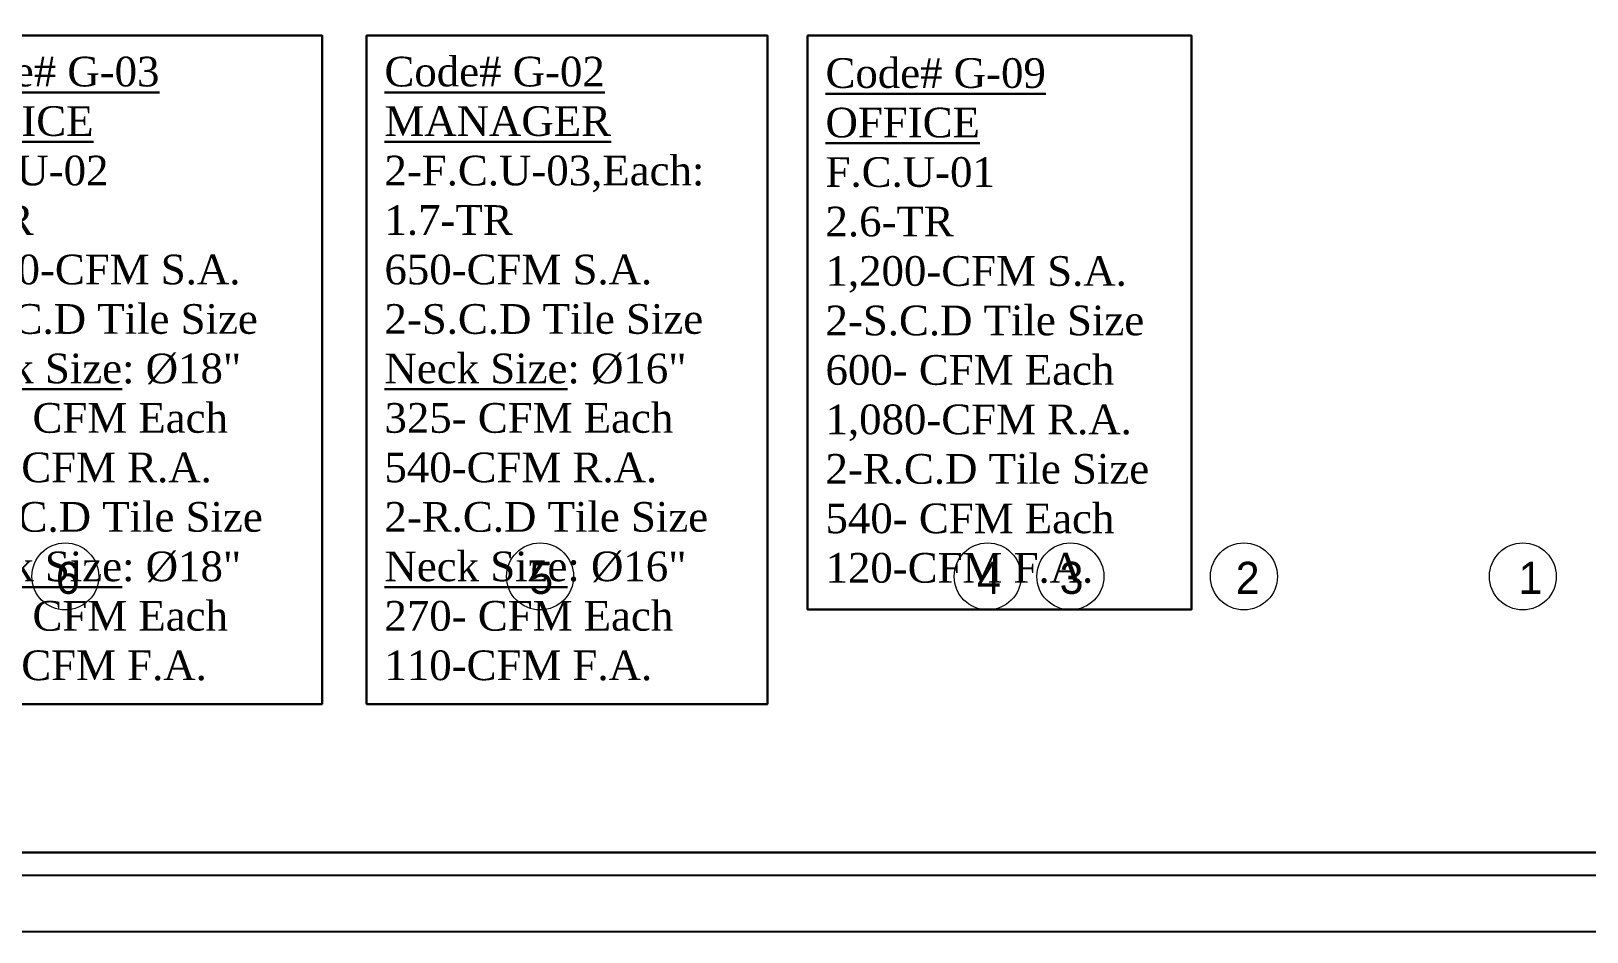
# Model space of a CAD drawing. Extents: x -432 to -365, y -145 to 173.
# Drawn here: x -391.1 to -377.99, y -145.47 to -137.88 of the extents above; entities that cross this region are included whole.
import ezdxf

# ---------------------------------------------------------------- set-up
doc = ezdxf.new("R2010")
doc.units = 0
doc.header["$MEASUREMENT"] = 0
doc.layers.add('AC-TEXT', color=15, linetype='Continuous', lineweight=30)
doc.layers.add('AXIS-TXT', color=171, linetype='Continuous', lineweight=20)
doc.layers.add('fram', color=252, linetype='Continuous')
doc.layers.add('WALL', color=4, linetype='Continuous')
doc.styles.add('AC', font='romans.shx', dxfattribs={"height": 0.2})
doc.styles.add('ARABY', font='sosa.shx')

msp = doc.modelspace()

# ---------------------------------------------------------------- linework, layer by layer
at = {"layer": 'AC-TEXT', "color": 34, "linetype": 'Continuous'}
for points in [[(-392.028, -143.553), (-388.65, -143.553), (-388.65, -137.923), (-392.028, -137.923)], [(-388.276, -143.553), (-384.898, -143.553), (-384.898, -137.923), (-388.276, -137.923)], [(-384.56, -137.923), (-381.327, -137.923), (-381.327, -142.758), (-384.56, -142.758)]]:
    msp.add_lwpolyline(points, close=True, dxfattribs=at)
at = {"layer": 'AXIS-TXT'}
for centre in [(-390.814, -142.478), (-386.814, -142.478), (-383.043, -142.478), (-382.346, -142.478), (-380.884, -142.478), (-378.534, -142.478)]:
    msp.add_circle(centre, 0.282, dxfattribs=at)
at = {"layer": 'fram'}
msp.add_line((-431.049, -144.995), (-367.003, -144.995), dxfattribs=at)
for points in [[(-431.526, -107.472), (-366.526, -107.472), (-366.526, -145.472), (-431.526, -145.472)], [(-374.58, -107.949), (-431.049, -107.949), (-431.049, -144.995), (-374.58, -144.995)]]:
    msp.add_lwpolyline(points, close=True, dxfattribs=at)
at = {"layer": 'WALL', "color": 252, "linetype": 'Continuous'}
msp.add_lwpolyline([(-374.772, -108.141, 0.0192, 0.0192, 0), (-430.857, -108.141, 0.0192, 0.0192, 0), (-430.857, -144.803, 0.0192, 0.0192, 0), (-374.772, -144.803, 0.0192, 0.0192, 0)], format="xyseb", close=True, dxfattribs=at)

# ---------------------------------------------------------------- texts
at = {"layer": 'AC-TEXT', "color": 34, "linetype": 'Continuous', "char_height": 0.25, "width": 3.95146, "attachment_point": 7, "style": 'AC'}
for s, insert in [('\\A1;{\\fTimes New Roman|b0|i0|c0|p18;\\L\\C3;Code# G-03\\POFFICE\\P\\l\\C256;F.C.U-02\\L\\C3;\\P\\l\\C34;2-TR\\P\\C256;1,000-CFM S.A.\\P\\pt0;\\C34;2-S.C.D Tile Size \\P\\LNeck Size\\l: %%C18"\\P500- CFM Each\\P\\C256;880-CFM R.A.\\C34; \\P\\ptz;2-R.C.D Tile Size\\P\\LNeck Size\\l: %%C18"\\P440- CFM Each \\P\\C256;120-CFM F.A.}', (-391.877, -143.357)), ('\\A1;{\\fTimes New Roman|b0|i0|c0|p18;\\L\\C3;Code# G-02\\PMANAGER\\P\\l\\C256;2-F.C.U-03,Each:\\C34;\\P1.7-TR\\P\\C256;650-CFM S.A.\\P\\pt0;\\C34;2-S.C.D Tile Size\\P\\LNeck Size\\l: %%C16" \\P325- CFM Each\\P\\C256;540-CFM R.A.\\C34; \\P\\ptz;2-R.C.D Tile Size\\P\\LNeck Size\\l: %%C16"\\P270- CFM Each \\P\\C256;110-CFM F.A.}', (-388.125, -143.357)), ('\\A1;{\\fTimes New Roman|b0|i0|c0|p18;\\L\\C3;Code# G-09\\POFFICE\\P\\l\\C256;F.C.U-01\\C34;\\P2.6-TR\\P\\C256;1,200-CFM S.A.\\P\\pt0;\\C34;2-S.C.D Tile Size\\P600- CFM Each\\P\\C256;1,080-CFM R.A.\\C34; \\P\\ptz;2-R.C.D Tile Size\\P540- CFM Each \\P\\C256;120-CFM F.A.}', (-384.409, -142.536))]:
    msp.add_mtext(s, dxfattribs=dict(at, insert=insert))
at = {"layer": 'AXIS-TXT', "style": 'ARABY'}
for s, p in [('6', (-390.894, -142.625, 0)), ('5', (-386.905, -142.625, 0)), ('4', (-383.133, -142.625, 0)), ('3', (-382.437, -142.625, 0)), ('2', (-380.953, -142.625, 0)), ('1', (-378.571, -142.625, 0))]:
    msp.add_text(s, height=0.27, dxfattribs=at).set_placement(p)

doc.saveas('drawing.dxf')
